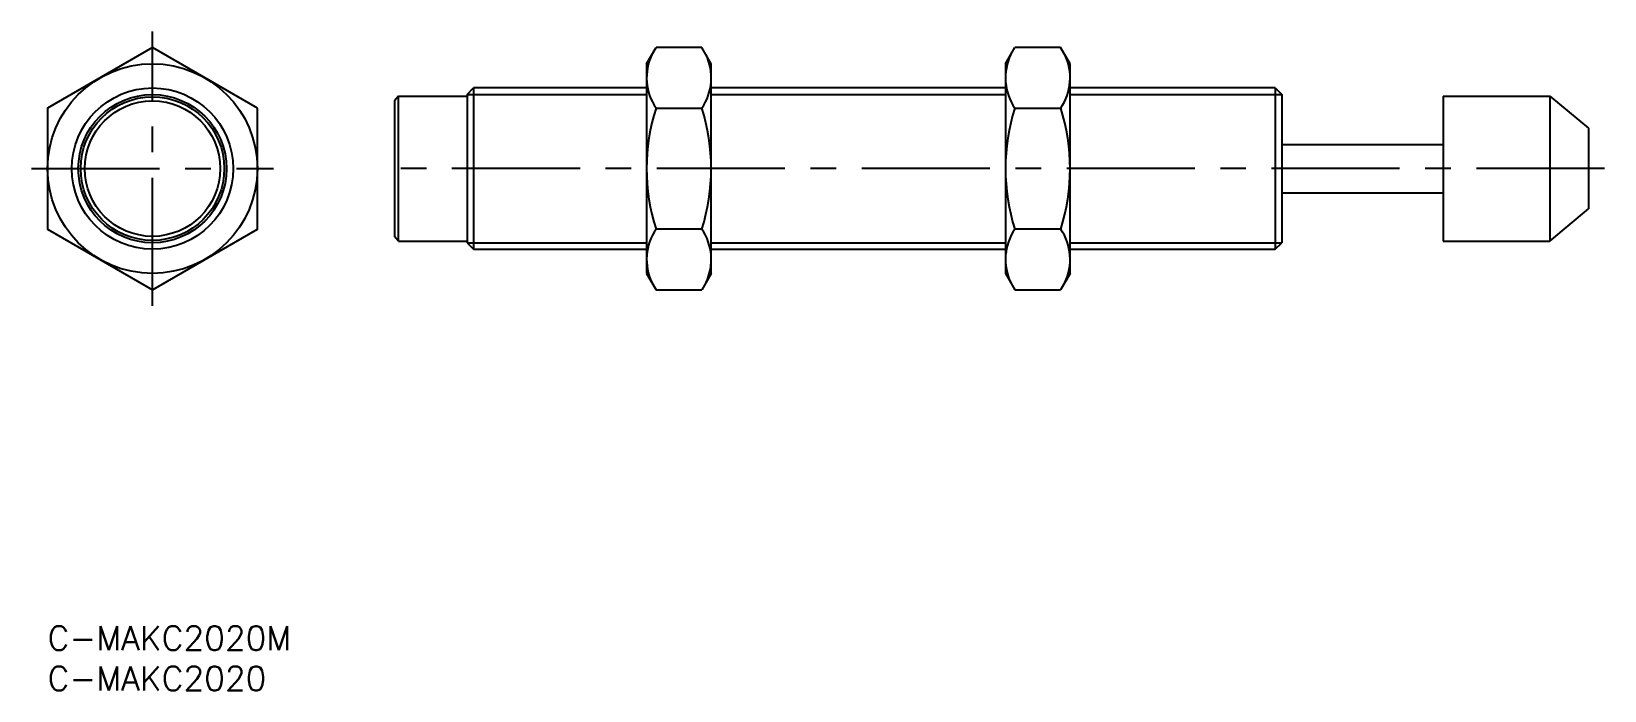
# Model space of a CAD drawing. Extents: x -2 to 193, y -8 to 74.
import ezdxf

# ---------------------------------------------------------------- set-up
doc = ezdxf.new("R2010")
doc.units = 0
doc.header["$LTSCALE"] = 0.5
doc.linetypes.add('CENTER', pattern=[50.8, 31.75, -6.35, 6.35, -6.35])
doc.layers.get('0').update_dxf_attribs({"linetype": 'CONTINUOUS'})
doc.layers.add('CENTER', color=1, linetype='CENTER')
doc.styles.get("Standard").update_dxf_attribs({"font": 'txt.shx', "height": 3, "bigfont": 'bigfont.shx'})

# ---------------------------------------------------------------- blocks, each defined once
blk = doc.blocks.new('*U21')
at = {"color": 7, "linetype": 'CONTINUOUS'}
blk.add_text('C-MAKC2020M', height=3, dxfattribs=at).set_placement((0, -3))
blk = doc.blocks.new('*U22')
at = {"color": 7, "linetype": 'CONTINUOUS'}
blk.add_text('C-MAKC2020', height=3, dxfattribs=at).set_placement((0, -8))

msp = doc.modelspace()

# ---------------------------------------------------------------- linework, layer by layer
at = {"color": 7, "linetype": 'CONTINUOUS'}
for p, q in [((74.26, 69.72), (75.42, 71.73)), ((81.1, 71.73), (75.42, 71.73)), ((82.26, 69.72), (81.1, 71.73)), ((118.74, 69.72), (119.91, 71.73)), ((125.58, 71.73), (119.91, 71.73)), ((126.74, 69.72), (125.58, 71.73)), ((74.26, 69.72), (74.26, 43.72)), ((82.26, 43.72), (82.26, 69.72)), ((118.74, 69.72), (118.74, 43.72)), ((126.74, 43.72), (126.74, 69.72)), ((52, 65.91), (52.81, 66.72)), ((52.81, 66.72), (52.81, 46.72)), ((74.26, 66.72), (52.81, 66.72)), ((118.74, 66.72), (82.26, 66.72)), ((152.19, 66.72), (126.74, 66.72)), ((152.19, 66.72), (152.19, 46.72)), ((152.19, 66.72), (153, 65.91)), ((43.5, 65.72), (43, 65.12)), ((43, 65.12), (43, 48.32)), ((43.5, 47.72), (43.5, 65.72)), ((43.5, 65.72), (52, 65.72)), ((52, 65.91), (52, 47.53)), ((153, 65.91), (153, 47.53)), ((173, 65.72), (186.2, 65.72)), ((173, 65.72), (173, 47.72)), ((186.2, 65.72), (191, 61.72)), ((186.2, 65.72), (186.2, 47.72)), ((75.42, 64.22), (81.1, 64.22)), ((119.91, 64.22), (125.58, 64.22)), ((191, 61.72), (191, 51.72)), ((153, 59.72), (173, 59.72)), ((153, 53.72), (173, 53.72)), ((186.2, 47.72), (191, 51.72)), ((81.1, 49.21), (75.42, 49.21)), ((125.58, 49.21), (119.91, 49.21)), ((43.5, 47.72), (43, 48.32)), ((43.5, 47.72), (52, 47.72)), ((52, 47.53), (52.81, 46.72)), ((152.19, 46.72), (153, 47.53)), ((173, 47.72), (186.2, 47.72)), ((52.81, 46.72), (74.26, 46.72)), ((82.26, 46.72), (118.74, 46.72)), ((126.74, 46.72), (152.19, 46.72)), ((74.26, 43.72), (75.42, 41.71)), ((82.26, 43.72), (81.1, 41.71)), ((118.74, 43.72), (119.91, 41.71)), ((126.74, 43.72), (125.58, 41.71)), ((75.42, 41.71), (81.1, 41.71)), ((119.91, 41.71), (125.58, 41.71))]:
    msp.add_line(p, q, dxfattribs=at)
at = {"color": 3, "linetype": 'CONTINUOUS'}
for p, q in [((52, 65.91), (74.26, 65.91)), ((82.26, 65.91), (118.74, 65.91)), ((126.74, 65.91), (153, 65.91)), ((52, 47.53), (74.26, 47.53)), ((82.26, 47.53), (118.74, 47.53)), ((126.74, 47.53), (153, 47.53))]:
    msp.add_line(p, q, dxfattribs=at)
at = {"color": 7, "linetype": 'CONTINUOUS'}
msp.add_lwpolyline([(26, 64.22), (13, 71.73), (0, 64.22), (0, 49.21), (13, 41.71), (26, 49.21)], close=True, dxfattribs=at)
for radius in [13, 10, 8.9, 8.4]:
    msp.add_circle((13, 56.72), radius, dxfattribs=at)
at = {"color": 3, "linetype": 'CONTINUOUS'}
msp.add_circle((13, 56.72), 9.19, dxfattribs=at)
at = {"color": 7, "linetype": 'CONTINUOUS'}
for centre, radius, start, end in [((80.91, 67.98), 6.65, 154.3842, 214.3842), ((75.62, 67.98), 6.65, 325.6158, 25.6158), ((125.39, 67.98), 6.65, 154.3842, 214.3842), ((120.1, 67.98), 6.65, 325.6158, 25.6158), ((99.1, 56.72), 24.84, 162.412, 197.588), ((57.42, 56.72), 24.84, 342.412, 17.588), ((143.58, 56.72), 24.84, 162.412, 197.588), ((101.91, 56.72), 24.84, 342.412, 17.588), ((80.91, 45.46), 6.65, 145.6158, 205.6158), ((75.62, 45.46), 6.65, 334.3842, 34.3842), ((125.39, 45.46), 6.65, 145.6158, 205.6158), ((120.1, 45.46), 6.65, 334.3842, 34.3842)]:
    msp.add_arc(centre, radius, start, end, dxfattribs=at)
at = {"layer": 'CENTER', "color": 1, "linetype": 'CENTER'}
for p, q in [((13, 39.71), (13, 73.73)), ((-2, 56.72), (28, 56.72)), ((193, 56.72), (41, 56.72))]:
    msp.add_line(p, q, dxfattribs=at)

# ---------------------------------------------------------------- block references
at = {"color": 7, "linetype": 'CONTINUOUS'}
for name in ['*U21', '*U22']:
    msp.add_blockref(name, (0, 0), dxfattribs=at)

doc.saveas('drawing.dxf')
